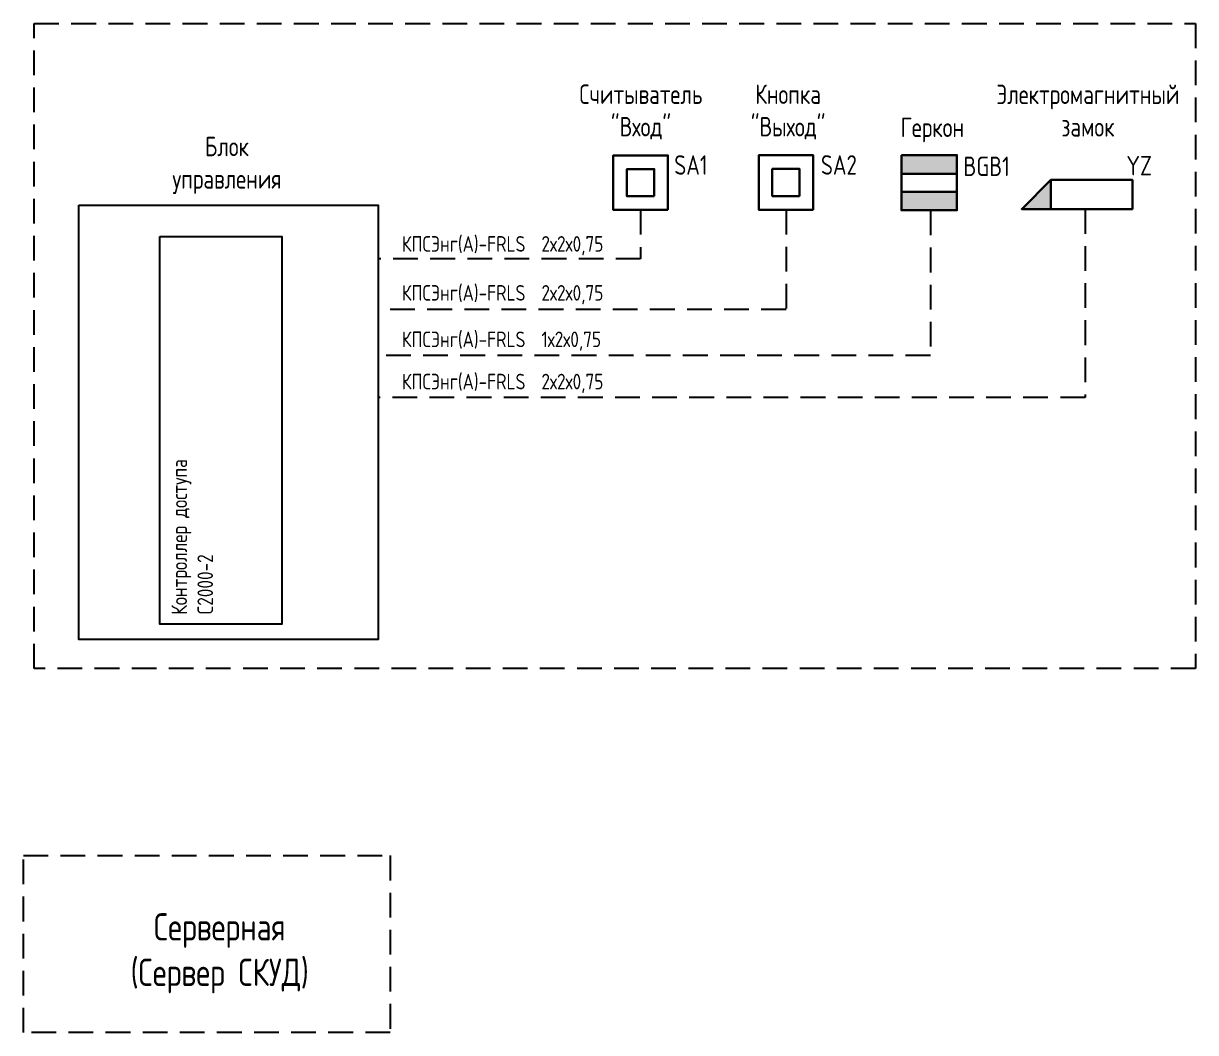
# Model space of a CAD drawing. Header units: millimetres. Extents: x -174154 to -170572, y -111302 to -109817.
# Drawn here: x -173418.8 to -173268.4, y -109980.5 to -109850.9 of the extents above; entities that cross this region are included whole.
import ezdxf

# ---------------------------------------------------------------- set-up
doc = ezdxf.new("R2010")
doc.units = ezdxf.units.MM
for name, pattern in [('ACAD_ISO02W100', [15, 12, -3]), ('Dashed', [282.222223, 141.111112, -141.111112]), ('HIDDEN2', [4.7625, 3.175, -1.5875])]:
    doc.linetypes.add(name, pattern=pattern)
doc.layers.add('PRSHEME', color=7, linetype='Continuous')
doc.layers.add('СХЕМА', color=7, linetype='Continuous')
doc.layers.add('Кабель ПС', color=20, linetype='ACAD_ISO02W100', lineweight=30)
doc.styles.add('KTEXTSTYLE', font='GOST_A.TTF')
doc.styles.get("Standard").update_dxf_attribs({"font": 'GOST_A.TTF'})

# ---------------------------------------------------------------- blocks, each defined once
blk = doc.blocks.new('Touch memory')
at = {"layer": 'PRSHEME', "color": 6, "lineweight": 30}
for points in [[(3.5, -3.5), (-3.5, -3.5), (-3.5, 3.5), (3.5, 3.5)], [(1.75, -1.75), (-1.75, -1.75), (-1.75, 1.75), (1.75, 1.75)]]:
    blk.add_lwpolyline(points, close=True, dxfattribs=at)
blk = doc.blocks.new('Извещатель магнитоконтактный')
at = {"layer": 'PRSHEME', "lineweight": 25}
for points in [[(0, 7.09), (7.09, 7.09), (7.09, 4.68), (0, 4.68)], [(0, 2.37), (0, -0.04), (7.09, -0.04), (7.09, 2.37)]]:
    blk.add_hatch(color=30, dxfattribs=at).paths.add_polyline_path(points)
at = {"layer": 'PRSHEME', "color": 30, "lineweight": 30}
for p, q in [((0, 4.68), (7.09, 4.68)), ((0, 2.37), (7.09, 2.37))]:
    blk.add_line(p, q, dxfattribs=at)
at = {"layer": 'PRSHEME', "color": 30, "lineweight": 25}
for points in [[(0, 7.09), (7.09, 7.09), (7.09, 4.68), (0, 4.68)], [(0, 2.37), (7.09, 2.37), (7.09, -0.04), (0, -0.04)]]:
    blk.add_lwpolyline(points, close=True, dxfattribs=at)
at = {"layer": 'PRSHEME', "color": 30, "lineweight": 30}
blk.add_lwpolyline([(0, 7.09), (7.09, 7.09), (7.09, 0), (0, 0)], close=True, dxfattribs=at)

msp = doc.modelspace()

# ---------------------------------------------------------------- hatches: boundary and pattern name
at = {"layer": 'СХЕМА', "lineweight": 25}
msp.add_hatch(color=6, dxfattribs=at).paths.add_polyline_path([(-173286.92, -109871.04), (-173290.67, -109874.78), (-173286.92, -109874.78)])

# ---------------------------------------------------------------- linework, layer by layer
at = {"layer": 'СХЕМА', "color": 6, "lineweight": 30}
msp.add_line((-173286.92, -109871.04), (-173286.92, -109874.78), dxfattribs=at)
at = {"layer": 'СХЕМА', "linetype": 'HIDDEN2'}
for points in [[(-173417.4, -109850.94), (-173268.36, -109850.94), (-173268.36, -109933.78), (-173417.4, -109933.78)], [(-173418.78, -109957.81), (-173371.72, -109957.81), (-173371.72, -109980.54), (-173418.78, -109980.54)]]:
    msp.add_lwpolyline(points, close=True, dxfattribs=at)
at = {"layer": 'СХЕМА', "color": 6, "lineweight": 30}
msp.add_lwpolyline([(-173286.92, -109871.04), (-173276.45, -109871.04), (-173276.45, -109874.78), (-173290.67, -109874.78)], close=True, dxfattribs=at)
at = {"layer": 'СХЕМА'}
for points in [[(-173411.65, -109874.27), (-173373.26, -109874.27), (-173373.26, -109930.05), (-173411.65, -109930.05)], [(-173401.27, -109878.29), (-173385.61, -109878.29), (-173385.61, -109928.09), (-173401.27, -109928.09)]]:
    msp.add_lwpolyline(points, close=True, dxfattribs=at)
at = {"layer": 'СХЕМА', "linetype": 'HIDDEN2'}
for points in [[(-173282.53, -109874.78), (-173282.53, -109898.99), (-173373.26, -109898.99)], [(-173320.91, -109874.87), (-173320.91, -109887.69), (-173373.26, -109887.69)], [(-173339.58, -109874.89), (-173339.58, -109881.19), (-173373.26, -109881.19)], [(-173302.39, -109874.97), (-173302.39, -109893.58), (-173373.26, -109893.58)]]:
    msp.add_lwpolyline(points, dxfattribs=at)

# ---------------------------------------------------------------- block references
at = {"layer": 'СХЕМА'}
for p in [(-173339.58, -109871.39), (-173320.92, -109871.37)]:
    msp.add_blockref('Touch memory', p, dxfattribs=at)
at = {"layer": 'СХЕМА', "color": 1, "lineweight": 50}
msp.add_blockref('Извещатель магнитоконтактный', (-173306.08, -109874.93), dxfattribs=at)

# ---------------------------------------------------------------- texts
at = {"layer": 'Кабель ПС', "linetype": 'Dashed', "lineweight": 35, "insert": (-173399.78, -109926.88), "char_height": 2, "width": 23.2726, "attachment_point": 1, "rotation": 90}
msp.add_mtext('Контроллер доступа\\PC2000-2', dxfattribs=at)
at = {"layer": 'СХЕМА', "color": 7, "attachment_point": 1, "style": 'KTEXTSTYLE'}
for s, insert, char_height, width in [('\\pxqc;{\\W0.965;Считыватель\\P"Вход"}', (-173348.99, -109858.78), 2.5, 18.9242), ('\\pxqc;{\\W0.965;Кнопка\\P"Выход"}', (-173330.11, -109858.78), 2.5, 18.9242), ('\\pxqc;{\\W0.965;Электромагнитный \\Pзамок}', (-173291.63, -109858.8), 2.5, 18.9242), ('\\pxqc;{\\W0.965;Геркон}', (-173311.6, -109863.03), 2.5, 18.9242), ('\\pxqc;{\\W0.965;Блок управления}', (-173402.13, -109865.49), 2.5, 18.9242), ('\\pxqc;{\\W0.965;Серверная\\P(Сервер СКУД)}', (-173410.28, -109965.21), 3.5, 33.3791)]:
    msp.add_mtext(s, dxfattribs=dict(at, insert=insert, char_height=char_height, width=width))
at = {"layer": 'СХЕМА', "color": 7, "char_height": 2.5, "attachment_point": 1, "style": 'KTEXTSTYLE'}
for s, insert in [('{\\W0.965;SA1}', (-173335.25, -109867.87)), ('{\\W0.965;SA2}', (-173316.43, -109867.86)), ('{\\W0.965;BGB1}', (-173298.14, -109868.04)), ('{\\W0.965;YZ}', (-173277.23, -109867.95))]:
    msp.add_mtext(s, dxfattribs=dict(at, insert=insert))
at = {"layer": 'СХЕМА', "lineweight": 0, "char_height": 2, "attachment_point": 1}
for s, insert in [('КПСЭнг(А)-FRLS  2х2х0,75', (-173370.22, -109878.25)), ('КПСЭнг(А)-FRLS  2х2х0,75', (-173370.22, -109884.54)), ('КПСЭнг(А)-FRLS  1х2х0,75', (-173370.22, -109890.51)), ('КПСЭнг(А)-FRLS  2х2х0,75', (-173370.22, -109895.93))]:
    msp.add_mtext(s, dxfattribs=dict(at, insert=insert))

doc.saveas('drawing.dxf')
